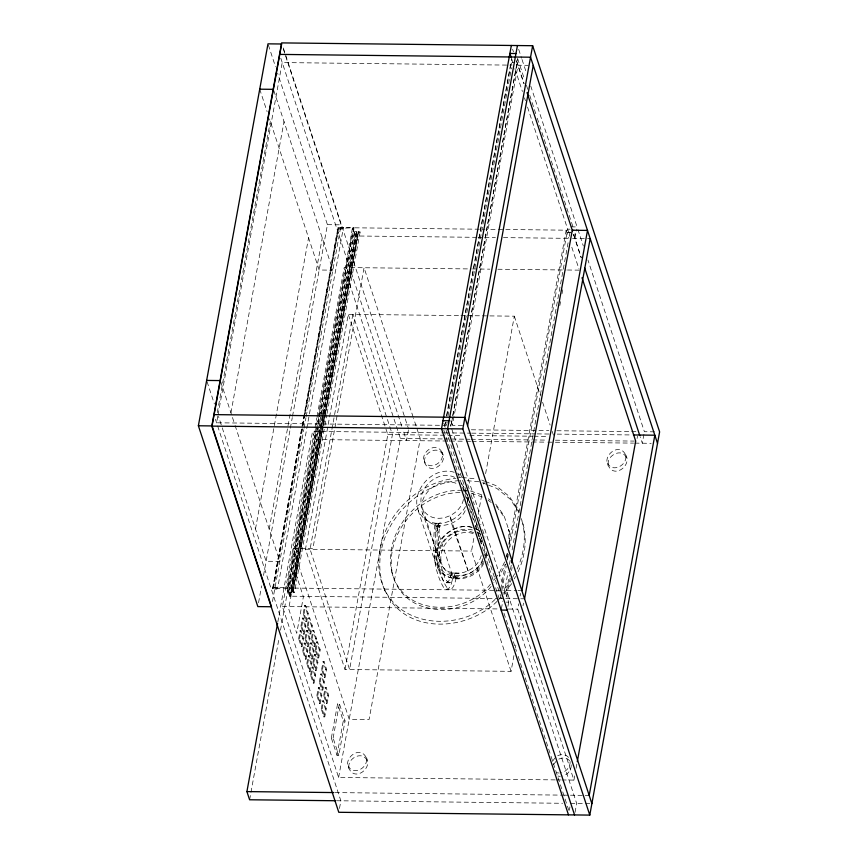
<?xml version="1.0" encoding="UTF-8"?>
<svg xmlns="http://www.w3.org/2000/svg" width="858" height="858" viewBox="0 0 858 858"><rect width="100%" height="100%" fill="white"/><g stroke="black" fill="none" stroke-linecap="round" stroke-linejoin="round"><path stroke-width="0.64" stroke-dasharray="4.29 3.22" d="M287.13 588.92A1.566 0.879 10.3 0 0 285.306 587.987L279.365 588.374A6.317 3.539 10.3 0 0 277.241 588.803L276.008 589.242A2.671 1.491 10.3 0 1 273.584 589.221A1.877 1.051 10.3 0 1 272.672 588.76L337.998 227.509L353.989 227.81L288.352 588.03L353.839 227.349M337.998 227.563L304.536 413.91M436.164 525.879C434.277 544.422 434.073 565.272 443.983 581.67L446.267 582.754L449.656 582.775L451.78 581.585L454.772 574.034L454.44 573.187L451.587 572.812L436.164 525.879L439.039 526.34L439.36 527.177L440.744 526.115M570.13 761.529C570.431 766.709 566.516 771.481 561.582 772.768M571.224 764.875C571.525 770.055 567.61 774.817 562.687 776.104M467.61 501.651L466.806 493.951L464.285 489.199M484.191 553.174L484.534 549.785L483.622 544.433L466.806 493.951M294.498 592.256L292.514 591.462L358.151 231.252L360.135 232.035L358.601 232.615L292.964 592.835L294.498 592.256L324.678 426.608M449.656 582.775L447.361 581.692L445.066 578.41L441.076 566.259L438.738 549.581L438.406 540.926L439.435 526.78L438.288 523.283L434.909 523.262C432.711 544.83 432.475 569.069 444.004 588.138L446.664 589.403L449.131 588.009L451.244 584.073L452.852 577.842L456.231 577.863L452.852 577.842L451.415 573.487L454.772 574.034L456.166 573.015M217.256 412.687L270.324 121.439M217.793 416.216L216.591 422.79L446.299 425.364L446.782 422.737M218.029 414.907L282.228 62.57L511.947 65.144L510.403 60.468M230.941 412.837L284.019 121.6M255.491 529L308.569 237.752M269.187 529.15L322.254 237.902M258.548 602.713L261.615 585.864M263.503 575.504L290.111 429.472M290.358 428.153L292.278 417.61M292.514 416.291L327.434 224.667L277.606 73.134M272.672 588.76L304.3 415.218M273.134 587.859L338.781 227.638L343.404 227.692L277.66 588.138A7.079 3.968 10.3 0 0 276.737 588.406L275.525 588.835A1.898 1.062 10.3 0 1 273.799 588.824A1.083 0.611 10.3 0 1 273.434 588.652L273.166 587.859L277.917 588.041M273.391 588.642L302.863 426.941M303.099 425.622L305.019 415.111M305.255 413.792L338.781 227.649M272.469 601.565L303.807 429.622M304.043 428.303L305.963 417.76M306.209 416.441L341.119 224.817L283.344 49.088M277.81 622.007L312.548 431.381L443.586 432.85M555.212 779.89L338.62 777.466L282.421 606.52L316.806 417.825M317.042 416.505L344.197 267.524L471.106 268.94M323.627 414.875L290.422 596.653L289.661 596.642L286.829 588.009L352.466 227.788L484.716 229.268M249.603 799.774L279.065 638.073M280.502 630.19L315.24 439.553L312.548 431.381M288.856 591.881L354.493 231.66L353.228 227.799L287.591 588.02L288.856 591.881L291.141 591.902L356.628 231.231L358.301 231.703L292.664 591.923L290.991 591.452L356.628 231.231M290.422 596.653L289.007 592.331L319.187 426.683M319.433 425.375L321.353 414.854M321.589 413.535L354.644 232.11L356.928 232.143L291.441 592.814L292.814 592.374L322.994 426.726M319.937 429.225L289.511 596.181L497.908 598.519M320.184 427.906L322.093 417.396M322.34 416.076L355.158 235.971L476.716 237.323M289.661 596.642L322.726 415.218M322.962 413.899L355.309 236.422L352.466 227.788M323.723 413.91L356.928 232.143M323.23 425.418L325.15 414.897M325.386 413.577L358.451 232.153L357.078 232.593M324.914 425.3L326.834 414.779M327.07 413.459L360.113 232.078M513.931 655.598L511.057 671.342L345.023 669.487L305.469 549.217L348.273 314.328L459.609 315.572M298.638 638.749L300.107 630.651L300.997 630.662L303.635 638.652L302.155 646.75L301.265 646.739L298.638 638.749L299.528 638.76L302.155 646.75M300.933 626.147L302.402 618.05L303.303 618.06L305.931 626.05L304.451 634.148L303.56 634.137L300.933 626.147L301.823 626.158L304.451 634.148M303.228 613.556L304.697 605.458L305.598 605.469L308.226 613.459L306.746 621.557L305.856 621.546L303.228 613.556L304.118 613.567L306.746 621.557M299.528 638.76L300.997 630.662M301.823 626.158L303.303 618.06M304.118 613.567L305.598 605.469M301.265 646.739L302.735 638.642L300.107 630.651M303.56 634.137L305.03 626.04L302.402 618.05M305.856 621.546L307.325 613.449L304.697 605.458M302.724 651.179L304.193 643.082L305.094 643.092L307.722 651.083L306.242 659.18L305.351 659.169L302.724 651.179L303.614 651.19L306.242 659.18M305.019 638.577L306.488 630.48L307.389 630.491L310.017 638.491L308.537 646.589L307.647 646.578L305.019 638.577L305.909 638.588L308.537 646.589M307.314 625.986L308.783 617.889L309.684 617.899L312.312 625.89L310.832 633.987L309.942 633.976L307.314 625.986L308.204 625.997L310.832 633.987M303.614 651.19L305.094 643.092M305.909 638.588L307.389 630.491M308.204 625.997L309.684 617.899M305.351 659.169L306.821 651.072L304.193 643.082M307.647 646.578L309.116 638.481L306.488 630.48M309.942 633.976L311.411 625.879L308.783 617.889M306.81 663.609L308.279 655.512L309.18 655.523L311.808 663.513L310.328 671.61L309.438 671.6L306.81 663.609L307.7 663.62L310.328 671.61M309.105 651.018L310.585 642.921L311.475 642.932L314.103 650.922L312.623 659.019L311.733 659.008L309.105 651.018L309.995 651.029L312.623 659.019M311.4 638.416L312.88 630.319L313.771 630.33L316.398 638.32L314.918 646.417L314.028 646.406L311.4 638.416L312.291 638.427L314.918 646.417M307.7 663.62L309.18 655.523M309.995 651.029L311.475 642.932M312.291 638.427L313.771 630.33M309.438 671.6L310.918 663.502L308.279 655.512M311.733 659.008L313.213 650.911L310.585 642.921M314.028 646.406L315.508 638.309L312.88 630.319M310.607 675.16L312.076 667.063L312.977 667.074L315.605 675.064L314.125 683.161L313.234 683.15L310.607 675.16L311.497 675.171L314.125 683.161M312.902 662.558L314.371 654.461L315.272 654.472L317.9 662.462L316.42 670.559L315.529 670.548L312.902 662.558L313.792 662.569L316.42 670.559M315.197 649.967L316.666 641.87L317.567 641.881L320.195 649.871L318.715 657.968L317.825 657.957L315.197 649.967L316.087 649.978L318.715 657.968M311.497 675.171L312.977 667.074M313.792 662.569L315.272 654.472M316.087 649.978L317.567 641.881M313.234 683.15L314.704 675.053L312.076 667.063M315.529 670.548L316.999 662.451L314.371 654.461M317.825 657.957L319.294 649.86L316.666 641.87M316.859 695.591L318.339 687.494L319.23 687.505L321.857 695.495L320.388 703.592L319.498 703.592L316.859 695.591L317.76 695.602L320.388 703.592M319.326 682.099L320.795 674.002L321.696 674.013L324.324 682.003L322.844 690.1L321.954 690.089L319.326 682.099L320.216 682.11L322.844 690.1M321.621 669.497L323.091 661.4L323.992 661.411L326.619 669.412L325.139 677.509L324.249 677.498L321.621 669.497L322.511 669.508L325.139 677.509M317.76 695.602L319.23 687.505M320.216 682.11L321.696 674.013M322.511 669.508L323.992 661.411M319.498 703.592L320.967 695.495L318.339 687.494M321.954 690.089L323.423 681.992L320.795 674.002M324.249 677.498L325.718 669.401L323.091 661.4M321.246 708.912L322.715 700.814L323.616 700.825L326.244 708.826L324.764 716.923L323.874 716.913L321.246 708.912L322.136 708.923L324.764 716.923M323.702 695.42L325.182 687.322L326.072 687.333L328.7 695.323L327.23 703.421L326.33 703.41L323.702 695.42L324.592 695.43L327.23 703.421M322.136 708.923L323.616 700.825M324.592 695.43L326.072 687.333M323.874 716.913L325.343 708.815L322.715 700.814M326.33 703.41L327.81 695.312L325.182 687.322M331.338 738.041L337.602 703.678L339.382 703.699L345.055 720.956L338.803 755.319L337.012 755.297L331.338 738.041L333.119 738.062L338.803 755.319M345.023 669.487L387.816 434.598L348.273 314.328M333.119 738.062L339.382 703.699M337.012 755.297L343.275 720.935L337.602 703.678M338.62 777.466L400.396 438.47L344.197 267.524M339.478 808.461L340.873 800.793L215.444 419.294M408.376 430.362L406.51 440.583L403.174 430.416M444.723 426.029L445.452 422.082M446.643 415.508L511.647 58.794M446.675 416.291L511.121 62.645L514.768 62.688M447.983 416.162L511.465 67.771M450.815 426.104L452.488 416.891M452.734 415.572L517.739 58.859M451.565 422.93L517.202 62.709M462.526 425.547L452.391 425.429L518.028 65.208L528.174 65.326M511.057 671.342L471.514 551.072L474.377 535.317M476.051 526.136L476.533 523.509M478.206 514.328L482.035 493.329M483.708 484.148L484.18 481.52M485.617 473.648L514.317 316.184L482.293 315.819M500.804 589.081L505.351 564.103L499.27 576.576M506.788 556.22L507.271 553.582M508.944 544.38L566.205 230.18L486.057 229.279M501.866 590.272L506.263 566.13M507.378 560.027L508.419 554.289M509.534 548.198L567.664 229.161L570.098 229.193M501.394 608.794L502.788 601.126M503.968 594.626L508.043 572.286M509.48 564.392L510.199 560.446M512.119 549.935L568.414 240.98M503.431 237.623L568.897 238.352L570.527 229.418M575.042 812.376L576.673 803.431L506.649 590.465L509.523 574.688M510.478 569.433L511.443 564.167M506.831 596.482L510.188 578.045M511.54 570.613L512.108 567.513M559.834 305.577L560.553 301.63M562.001 293.726L562.719 289.779M507.936 606.306L509.341 598.648M574.978 238.427L576.662 229.204M561.904 779.965L573.927 780.094L517.728 609.148L518.682 603.893M520.12 596.01L520.602 593.382M515.358 647.726L515.84 645.098M517.749 634.598L521.342 614.918M523.015 605.737L523.487 603.11M573.927 780.094L574.892 774.838M576.083 768.275L577.048 763.009M569.337 810.231L569.948 806.874M637.076 438.492L637.483 436.207M643.94 434.277L642.31 443.211L640.218 436.861M506.349 557.142L507.196 553.292M507.357 558.086L508.215 554.236M436.046 526.748L439.403 526.994L436.046 526.748L434.909 523.262L438.256 523.809L440.401 522.64M272.361 587.73L288.202 587.569M450.504 577.08L451.415 573.487M451.587 572.812L450.203 578.163L448.391 581.552L446.267 582.754M453.592 578.195L454.804 573.509L456.166 578.281L458.333 577.177M456.231 577.863L454.622 584.094L452.509 588.03L450.042 589.425L446.664 589.403M467.771 501.083L468.822 497.715M485.875 556.145L486.572 553.893M463.427 499.463C459.92 517.621 430.426 526.898 422.147 507.528C415.369 489.028 438.116 468.318 455.652 477.842M481.177 555.641C476.93 573.144 448.251 581.499 440.251 562.58L422.147 507.528M485.081 555.587L485.8 553.431M485.95 558.247L487.044 555.019M482.754 558.773C477.831 576.19 448.605 583.333 441.677 563.792L422.522 513.524C416.355 494.09 440.84 474.699 458.44 484.427M343.554 227.82L343.307 227.917A7.079 3.968 10.3 0 0 342.374 228.185L341.173 228.614A1.898 1.062 10.3 0 1 339.446 228.603A1.083 0.611 10.3 0 1 339.071 228.442L339.071 228.442M504.654 561.958L498.53 574.345L496.096 577.327M512.097 578.453L509.566 583.183L502.842 590.905M512.73 577.273L514.628 573.734M517.159 569.004C524.281 553.431 526.962 534.684 521.063 518.275M511.743 583.601L502.08 595.624M514.274 578.882L515.54 576.512M518.071 571.793C525.686 555.416 527.842 535.724 521.267 518.607M454.214 472.297C428.657 464.071 402.423 502.295 425.836 519.873C429.622 521.975 434.127 523.616 438.288 523.283C436.819 532.389 436.808 541.645 437.355 550.825C438.888 563.513 439.639 577.477 447.383 588.17L450.042 589.425M465.465 506.542C460.274 516.559 449.442 523.294 438.159 523.509M483.569 561.604C475.664 579.751 444.776 586.046 436.196 565.283L418.093 510.22M552.423 761.336L555.544 757.217M553.517 764.671L556.649 760.563M482.754 560.8C474.86 578.11 445.012 583.504 437.344 563.298C430.791 543.329 452.316 521.782 472.318 527.359M483.622 563.459C475.45 582.067 442.717 585.853 437.344 563.298M465.175 510.714C457.893 526.951 429.89 532.335 422.522 513.524M435.306 532.829L439.403 526.994M490.411 584.277C464.264 617.631 399.796 616.634 391.216 568.661C384.556 526.329 425.675 484.877 467.985 490.84M493.661 580.308L495.291 578.324M491.151 586.507C463.417 620.774 399.324 618.468 391.216 568.661M497.876 600.45L501.233 596.589M495.087 599.388C459.212 635.006 387.312 628.292 379.172 571.278C374.077 526.329 411.336 482.711 455.823 478.281M497.029 601.415C465.712 632.539 402.338 634.823 384.148 588.406M557.711 755.769C561.786 753.485 567.835 754.622 569.615 759.298M558.805 759.115C562.28 757.303 566.999 757.55 569.605 760.703M457.099 478.067L460.907 477.413M459.287 480.63C407.947 483.966 364.328 541.602 385.06 591.194M459.084 573.101L453.743 572.919M570.988 226.855L577.069 226.93L530.78 86.122M327.434 224.667L341.119 224.817M567.02 232.679L573.112 232.743M354.493 231.66L356.778 231.681M573.187 234.888L575.621 234.91L574.367 231.102M478.056 237.344L483.397 237.398M484.738 237.419L495.42 237.537M572.543 238.395L590.186 238.599M355.309 236.422L356.07 236.433L354.644 232.11M472.447 268.951L489.843 269.155M497.876 269.24L566.119 270.002M567.46 270.013L579.504 270.152M460.939 315.583L466.28 315.647M467.61 315.658L480.952 315.808M445.484 422.865L449.131 422.908M471.374 429.783L548.841 430.652M556.853 430.737L630.308 431.563M631.638 431.574L636.979 431.638M654.547 431.831L644.401 431.713L587.945 259.995M444.916 432.861L470.323 433.14M471.653 433.161L535.832 433.88M537.172 433.891L549.206 434.03M557.228 434.116L632.099 434.952M387.816 434.598L461.786 435.424M469.798 435.521L532.507 436.218M533.848 436.229L548.519 436.4M400.396 438.47L443.007 438.942M444.347 438.964L469.776 439.242M471.117 439.264L531.327 439.929M532.668 439.95L547.383 440.111M555.416 440.197L634.362 441.087M315.24 439.553L465.283 441.237M466.323 441.248L470.624 441.291M471.954 441.312L546.739 442.149M547.887 442.16L633.558 443.114M634.791 443.125L651.179 443.318M305.469 549.217L471.514 551.072M286.829 588.009L495.216 590.336M496.557 590.358L500.568 590.401M506.649 590.465L516.795 590.583M518.06 590.594L520.591 590.626M502.606 592.91L507.475 592.964M289.007 592.331L291.441 592.814M499.249 598.53L503.249 598.573M505.684 598.605L519.476 598.755M520.742 598.766L524.549 598.809M506.263 602.134L508.697 602.155L450.311 424.571M282.421 606.52L499.013 608.944M508.365 609.041L517.728 609.148M307.325 613.449L308.226 613.459M311.411 625.879L312.312 625.89M305.03 626.04L305.931 626.05M315.508 638.309L316.398 638.32M309.116 638.481L310.017 638.491M302.735 638.642L303.635 638.652M319.294 649.86L320.195 649.871M313.213 650.911L314.103 650.922M306.821 651.072L307.722 651.083M316.999 662.451L317.9 662.462M310.918 663.502L311.808 663.513M325.718 669.401L326.619 669.412M314.704 675.053L315.605 675.064M323.423 681.992L324.324 682.003M327.81 695.312L328.7 695.323M320.967 695.495L321.857 695.495M325.343 708.815L326.244 708.826M343.275 720.935L345.055 720.956M556.552 779.901L560.564 779.943M335.156 792.588L562.451 795.13M563.792 795.141L569.133 795.205M570.473 795.216L583.848 795.366M585.177 795.377L589.189 795.43M336.508 800.75L562.569 803.281M570.484 803.367L591.881 803.603M459.877 492.599C420.667 492.792 385.864 531.638 391.945 570.892M462.226 477.531L476.705 478.861M467.084 480.684L480.244 481.885M556.842 772.715L559.159 773.047M557.936 776.05L560.253 776.393M471.503 527.305C450.75 521.932 428.893 544.809 436.196 565.283M472.383 529.965C452.606 524.839 431.767 546.353 438.213 565.958M473.015 533.537C455.727 527.809 436.465 546.278 441.677 563.792M470.516 490.969L483.022 495.291M471.246 493.2L482.496 497.082M481.692 480.019L484.051 480.952M485.231 481.413L495.86 485.585L509.362 496.45L518.929 510.928M482.604 482.807L487.333 484.663M488.513 485.124L496.771 488.374L510.285 499.227L519.111 512.601M457.679 473.895L459.985 474.967M473.466 527.885L478.088 530.029M473.755 532.904C456.22 523.38 433.472 544.09 440.251 562.58M476.029 529.139L478.217 530.223M476.909 531.81L480.823 534.555M488.416 498.777L490.497 500.3M488.116 500.235L491.226 502.52M479.461 537.88L483.622 544.433M495.688 504.107L503.978 515.551L509.32 531.488L509.931 546.557M496.417 506.338L504.719 517.771M625.225 454.15C618.832 442.052 601.115 456.284 608.762 466.538C615.154 478.635 632.872 464.403 625.225 454.15C629.311 464.081 612.612 473.831 607.668 463.202M626.319 457.486C621.374 446.857 604.675 456.606 608.762 466.538M441.87 452.091C435.821 440.283 418.146 453.603 425.182 463.813C431.231 475.622 448.906 462.301 441.87 452.091C445.956 462.033 429.257 471.771 424.302 461.154M442.749 454.761C437.794 444.133 421.096 453.882 425.182 463.813M365.894 757.013C359.502 744.926 341.774 759.158 349.431 769.411C355.823 781.499 373.541 767.277 365.894 757.013C369.97 766.945 353.281 776.694 348.327 766.065M366.988 760.36C362.033 749.731 345.345 759.48 349.431 769.411M461.304 483.011L463.245 486.4L482.293 545.656M479.408 538.073L481.349 541.462M518.682 49.346L521.6 58.215M522.018 59.492L526.19 72.169M577.906 229.472L583.343 246.01M517.642 58.591L524.42 79.204M526.404 85.232L527.767 89.371M529.74 95.377L536.55 116.077M537.247 118.211L559.352 185.435M559.77 186.712L573.948 229.837M516.591 60.843L524.109 83.709M573.809 234.877L581.327 257.743M512.601 49.281L513.438 51.823M516.366 60.714L523.873 83.58M573.584 234.749L581.102 257.614M511.561 58.526L512.816 62.334M514.897 68.672L522.404 91.506M524.495 97.844L525.439 100.751M527.531 107.1L569.53 234.845M566.205 230.18L568.897 238.352M571.825 247.265L578.925 268.886M514.317 316.184L540.54 395.946M542.621 402.273L550.117 425.064M552.198 431.392L553.442 435.188M509.32 531.488L508.59 529.268L509.202 544.326M450.815 420.656L452.391 425.429M467.728 484.631L469.38 489.628M471.021 494.637L474.313 504.643M478.432 517.159L480.898 524.667M482.539 529.676L485.006 537.183M445.281 422.265L446.117 424.807M443.811 423.23L501.78 599.549M443.833 430.244L473.487 520.441M475.15 525.525L493.951 582.689M495.624 587.773L500.214 601.748M503.968 613.18L516.505 651.286M518.178 656.37L569.133 811.346M413.181 417.16L364.06 267.739L312.88 548.573L293.018 548.359L349.227 719.304L369.09 719.519L420.259 438.695L413.599 418.425M283.312 47.984L408.612 429.086M438.256 523.809L439.36 527.177M280.802 58.205L402.756 429.15M268.404 45.109L275.515 66.763M273.82 90.583L332.861 270.163L319.165 270.013L269.509 118.962M259.717 89.189L267.095 111.626M220.742 381.821L234.813 424.624M235.103 425.482L279.794 561.4L266.098 561.25L218.5 416.473M207.057 381.671L214.393 404M463.245 486.4L464.425 491.634M338.309 228.539A1.877 1.051 10.3 0 0 339.221 229A2.671 1.491 10.3 0 0 341.645 229.022L342.878 228.582A6.317 3.539 10.3 0 1 345.013 228.164L350.943 227.767A1.566 0.879 10.3 0 1 352.767 228.7M295.334 572.307L288.674 608.815L296.729 633.322L303.389 596.803L295.334 572.307M352.863 314.371L310.06 549.259L349.603 669.54L392.406 434.652L352.863 314.371M468.082 570.86L451.522 523.38L449.978 515.797L468.082 570.86"/><path stroke-width="1.29" d="M273.166 90.658L212.076 425.933L271.525 606.756L257.84 606.595L198.38 425.772L267.986 43.844L281.671 43.994L273.412 89.339L259.717 89.189M211.808 426.115L281.639 42.9L532.646 45.71L659.62 431.885L589.789 815.1L338.781 812.29L211.808 426.115L462.816 428.914L589.789 815.1M335.167 800.739L249.603 799.774L246.911 791.602L277.574 623.326M511.347 45.463L441.516 428.678L568.489 814.864M517.438 45.538L447.608 428.743L574.57 814.928M462.816 428.914L532.646 45.71M467.599 425.6L533.236 65.38M511.679 562.859L572.286 230.244L587.505 230.416L521.857 590.636M524.549 598.809L590.186 238.599M577.284 761.7L635.703 441.098L582.003 277.745M589.189 795.43L654.836 435.21L633.44 434.963M515.98 53.518L509.899 53.453L511.143 57.261M279.547 54.397L530.555 57.207L657.518 443.382M206.649 380.426L220.334 380.577M213.899 414.618L464.907 417.417L591.881 803.603M442.975 420.699L449.056 420.763M198.38 425.772L212.076 425.933M501.158 610.07L507.239 610.135M246.911 791.602L333.816 792.567M527.037 92.6L572.554 231.07M584.673 267.911L639.8 435.596"/></g></svg>
